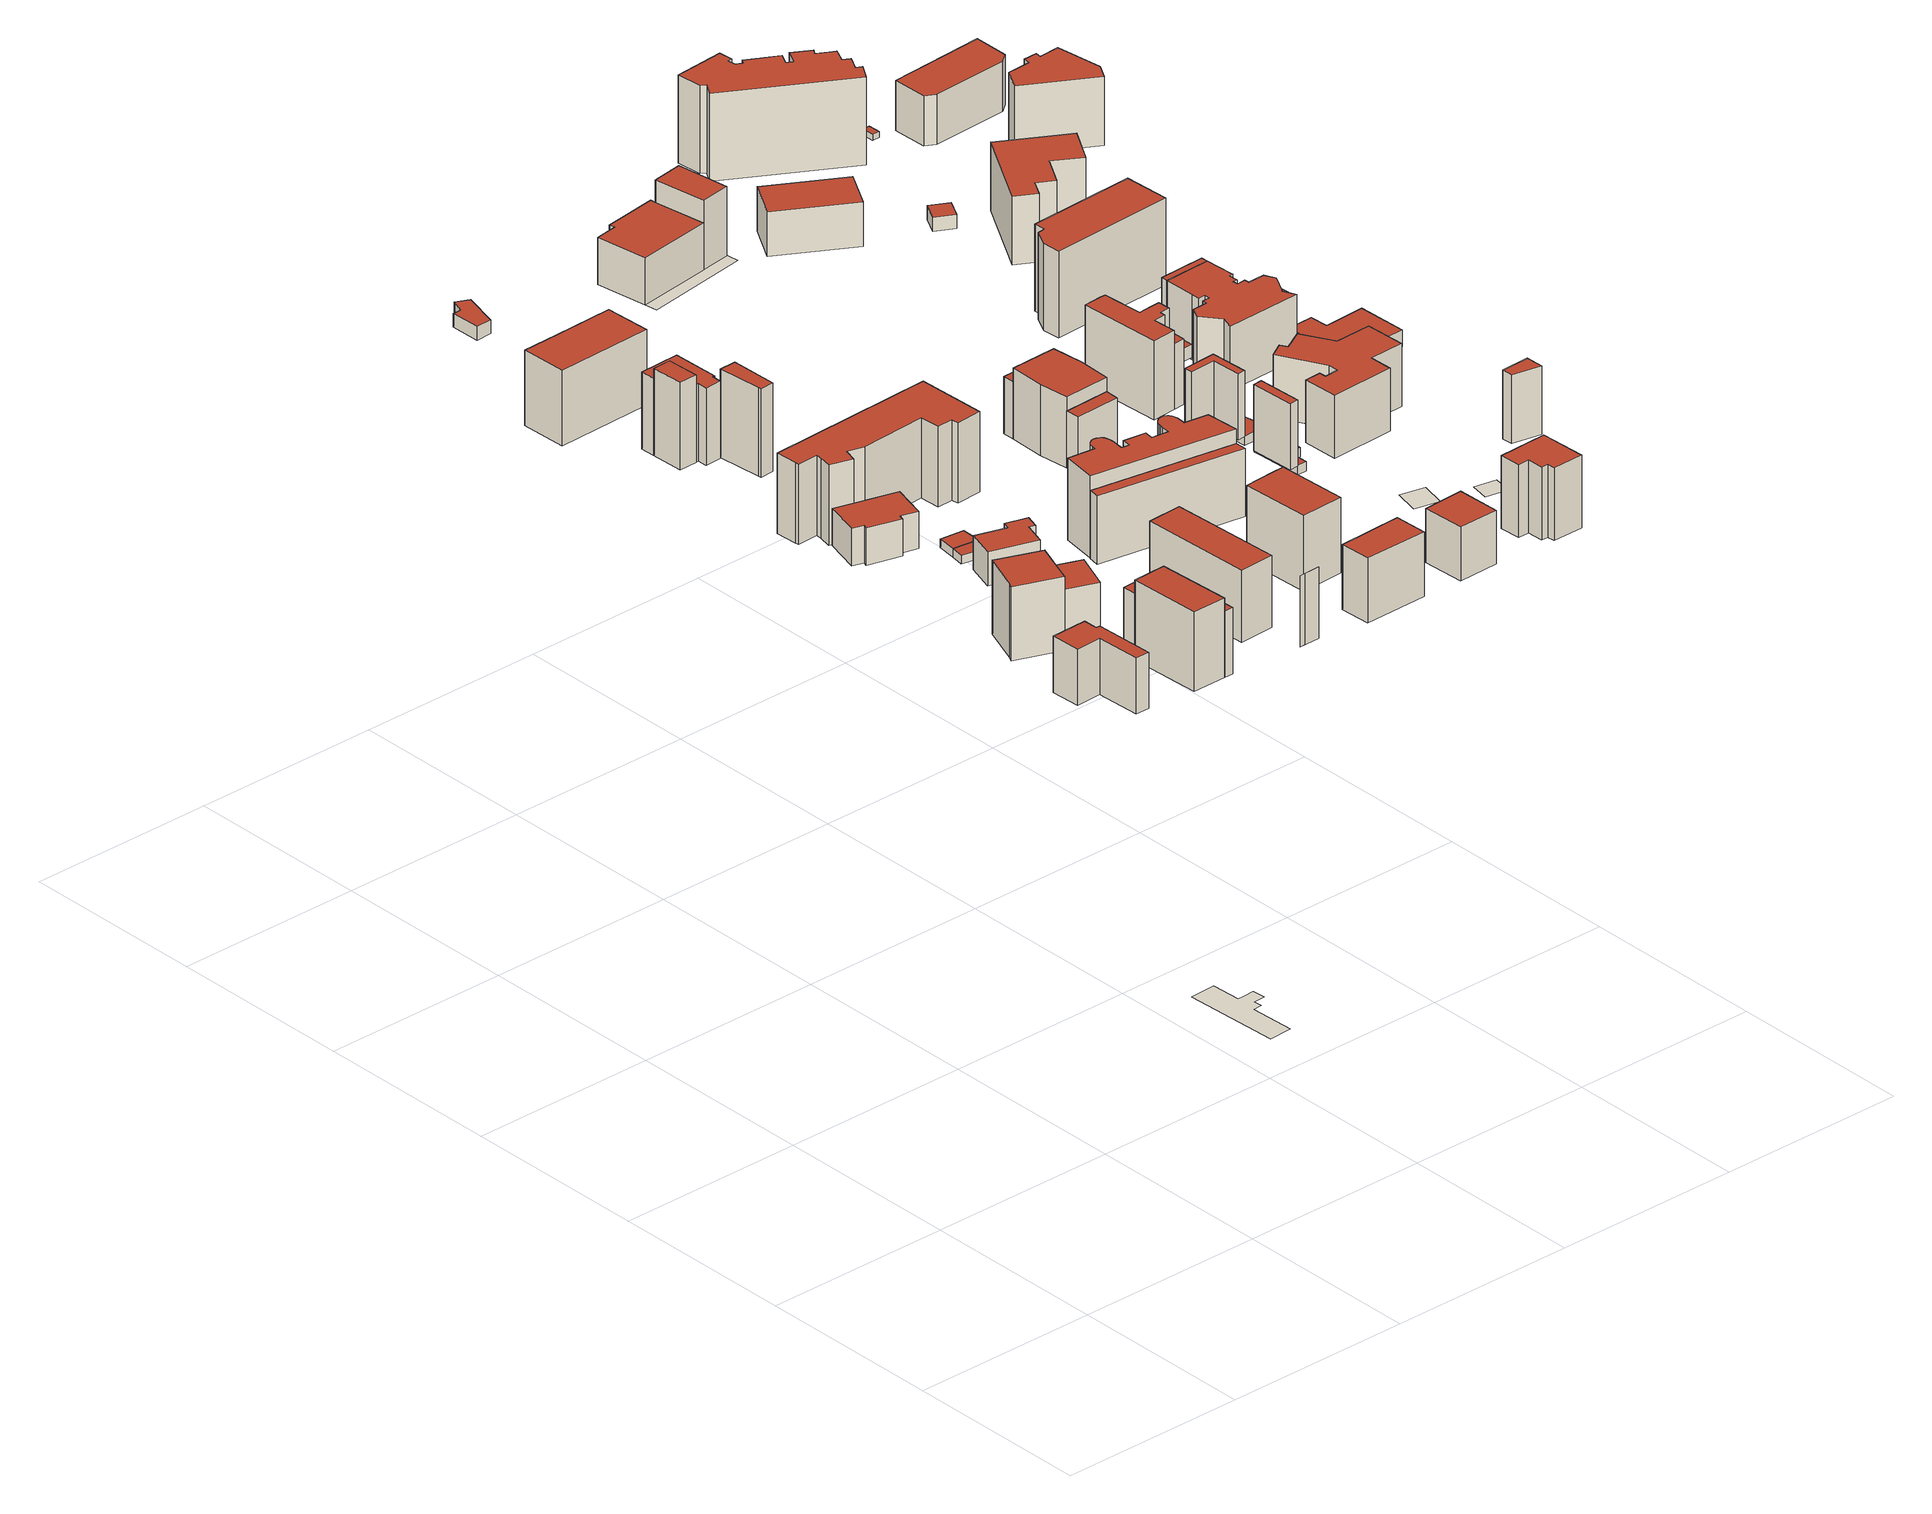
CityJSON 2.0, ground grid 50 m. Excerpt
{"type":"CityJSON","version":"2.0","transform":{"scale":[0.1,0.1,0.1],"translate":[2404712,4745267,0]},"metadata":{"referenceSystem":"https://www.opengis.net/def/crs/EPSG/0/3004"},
"CityObjects":{
"building1":{"type":"Building","attributes":{"ELEVATION":152.48,"GRONDA":167.27,"PIEDE":152.48,"ALTEZZA":14.79,"VOLUME":5658.8},"geometry":[{"type":"Solid","lod":"2","boundaries":[[[[0,1,2,3,4,5,6,7]],[[0,7,8,9]],[[7,6,10,8]],[[6,5,11,10]],[[5,4,12,11]],[[4,3,13,12]],[[3,2,14,13]],[[2,1,15,14]],[[1,0,9,15]],[[9,8,10,11,12,13,14,15]]]],"semantics":{"surfaces":[{"type":"GroundSurface"},{"type":"WallSurface","hasWindows":0},{"type":"WallSurface","hasWindows":1},{"type":"RoofSurface"}],"values":[[0,1,1,1,1,2,1,2,2,3]]}}]},
"building2":{"type":"Building","attributes":{"ELEVATION":149.75,"GRONDA":169.3,"PIEDE":149.76,"ALTEZZA":19.54,"VOLUME":3120.59},"geometry":[{"type":"Solid","lod":"2","boundaries":[[[[16,17,18,19,20,21]],[[16,21,22,23]],[[21,20,24,22]],[[20,19,25,24]],[[19,18,26,25]],[[18,17,27,26]],[[17,16,23,27]],[[23,22,24,25,26,27]]]],"semantics":{"surfaces":[{"type":"GroundSurface"},{"type":"WallSurface","hasWindows":1},{"type":"WallSurface","hasWindows":0},{"type":"RoofSurface"}],"values":[[0,1,2,2,2,1,2,3]]}}]},
"building3":{"type":"Building","attributes":{"ELEVATION":151.45,"GRONDA":172.36,"PIEDE":151.45,"ALTEZZA":20.91,"VOLUME":7300.32},"geometry":[{"type":"Solid","lod":"2","boundaries":[[[[28,29,30,31]],[[28,31,32,33]],[[31,30,34,32]],[[30,29,35,34]],[[29,28,33,35]],[[33,32,34,35]]]],"semantics":{"surfaces":[{"type":"GroundSurface"},{"type":"WallSurface","hasWindows":1},{"type":"WallSurface","hasWindows":0},{"type":"RoofSurface"}],"values":[[0,1,2,2,2,3]]}}]},
"building4":{"type":"Building","attributes":{"ELEVATION":151.45,"GRONDA":168.86,"PIEDE":151.45,"ALTEZZA":17.41,"VOLUME":2535.2},"geometry":[{"type":"Solid","lod":"2","boundaries":[[[[28,31,30,36,37,38]],[[28,38,39,40]],[[38,37,41,39]],[[37,36,42,41]],[[36,30,43,42]],[[30,31,44,43]],[[31,28,40,44]],[[40,39,41,42,43,44]]]],"semantics":{"surfaces":[{"type":"GroundSurface"},{"type":"WallSurface","hasWindows":0},{"type":"WallSurface","hasWindows":1},{"type":"RoofSurface"}],"values":[[0,1,2,2,2,2,2,3]]}}]},
"building5":{"type":"Building","attributes":{"ELEVATION":149.59,"GRONDA":164.83,"PIEDE":149.59,"ALTEZZA":15.24,"VOLUME":1539.15},"geometry":[{"type":"Solid","lod":"2","boundaries":[[[[45,46,47,48]],[[45,48,49,50]],[[48,47,51,49]],[[47,46,52,51]],[[46,45,50,52]],[[50,49,51,52]]]],"semantics":{"surfaces":[{"type":"GroundSurface"},{"type":"WallSurface","hasWindows":1},{"type":"WallSurface","hasWindows":0},{"type":"RoofSurface"}],"values":[[0,1,2,1,2,3]]}}]},
"building6":{"type":"Building","attributes":{"ELEVATION":149.97,"GRONDA":159.8,"PIEDE":149.97,"ALTEZZA":9.83,"VOLUME":1765.43},"geometry":[{"type":"Solid","lod":"2","boundaries":[[[[53,54,55,56,57,58,59,60]],[[53,60,61,62]],[[60,59,63,61]],[[59,58,64,63]],[[58,57,65,64]],[[57,56,66,65]],[[56,55,67,66]],[[55,54,68,67]],[[54,53,62,68]],[[62,61,63,64,65,66,67,68]]]],"semantics":{"surfaces":[{"type":"GroundSurface"},{"type":"WallSurface","hasWindows":0},{"type":"WallSurface","hasWindows":1},{"type":"RoofSurface"}],"values":[[0,1,2,2,1,1,1,1,1,3]]}}]},
"building7":{"type":"Building","attributes":{"ELEVATION":149.91,"GRONDA":158.88,"PIEDE":149.91,"ALTEZZA":8.97,"VOLUME":1058},"geometry":[{"type":"Solid","lod":"2","boundaries":[[[[69,70,71,72,73,74,75,76]],[[69,76,77,78]],[[76,75,79,77]],[[75,74,80,79]],[[74,73,81,80]],[[73,72,82,81]],[[72,71,83,82]],[[71,70,84,83]],[[70,69,78,84]],[[78,77,79,80,81,82,83,84]]]],"semantics":{"surfaces":[{"type":"GroundSurface"},{"type":"WallSurface","hasWindows":0},{"type":"WallSurface","hasWindows":1},{"type":"RoofSurface"}],"values":[[0,1,2,2,2,2,1,2,2,3]]}}]},
"building8":{"type":"Building","attributes":{"ELEVATION":150.03,"GRONDA":152.23,"PIEDE":150.03,"ALTEZZA":2.2,"VOLUME":77.9},"geometry":[{"type":"Solid","lod":"2","boundaries":[[[[85,86,87,88]],[[85,88,89,90]],[[88,87,91,89]],[[87,86,92,91]],[[86,85,90,92]],[[90,89,91,92]]]],"semantics":{"surfaces":[{"type":"GroundSurface"},{"type":"WallSurface","hasWindows":0},{"type":"RoofSurface"}],"values":[[0,1,1,1,1,2]]}}]},
"building9":{"type":"Building","attributes":{"ELEVATION":149.98,"GRONDA":152.24,"PIEDE":149.98,"ALTEZZA":2.26,"VOLUME":123.19},"geometry":[{"type":"Solid","lod":"2","boundaries":[[[[85,93,94,95,86]],[[85,86,92,90]],[[86,95,96,92]],[[95,94,97,96]],[[94,93,98,97]],[[93,85,90,98]],[[90,92,96,97,98]]]],"semantics":{"surfaces":[{"type":"GroundSurface"},{"type":"WallSurface","hasWindows":0},{"type":"WallSurface","hasWindows":1},{"type":"RoofSurface"}],"values":[[0,1,1,2,1,2,3]]}}]},
"building10":{"type":"Building","attributes":{"ELEVATION":149.06,"GRONDA":172.13,"PIEDE":149.06,"ALTEZZA":23.07,"VOLUME":976.25},"geometry":[{"type":"Solid","lod":"2","boundaries":[[[[99,100,101,102]],[[101,103,104,102]],[[100,99,105,106]],[[100,106,103,101]],[[106,105,104,103]],[[105,99,102,104]]]],"semantics":{"surfaces":[{"type":"WallSurface","hasWindows":1},{"type":"RoofSurface"},{"type":"GroundSurface"},{"type":"WallSurface","hasWindows":0}],"values":[[0,1,2,3,3,0]]}}]},
"building11":{"type":"Building","attributes":{"ELEVATION":149.06,"GRONDA":169.49,"PIEDE":149.06,"ALTEZZA":20.43,"VOLUME":2127.67},"geometry":[{"type":"Solid","lod":"2","boundaries":[[[[107,108,109,100,106,105,110,111,112,113]],[[107,113,114,115]],[[113,112,116,114]],[[112,111,117,116]],[[111,110,118,117]],[[110,105,119,118]],[[105,106,120,119]],[[106,100,121,120]],[[100,109,122,121]],[[109,108,123,122]],[[108,107,115,123]],[[115,114,116,117,118,119,120,121,122,123]]]],"semantics":{"surfaces":[{"type":"GroundSurface"},{"type":"WallSurface","hasWindows":0},{"type":"WallSurface","hasWindows":1},{"type":"RoofSurface"}],"values":[[0,1,2,1,1,2,1,2,1,1,1,3]]}}]},
"building12":{"type":"Building","attributes":{"ELEVATION":150.26,"GRONDA":169.12,"PIEDE":150.26,"ALTEZZA":18.86,"VOLUME":4435.68},"geometry":[{"type":"Solid","lod":"2","boundaries":[[[[124,125,126]],[[124,126,127,128]],[[126,125,129,127]],[[125,124,128,129]],[[128,127,129]]]],"semantics":{"surfaces":[{"type":"GroundSurface"},{"type":"WallSurface","hasWindows":0},{"type":"RoofSurface"}],"values":[[0,1,1,1,2]]}}]},
"building13":{"type":"Building","attributes":{"ELEVATION":148.53,"GRONDA":169.74,"PIEDE":148.53,"ALTEZZA":21.21,"VOLUME":12353.95},"geometry":[{"type":"Solid","lod":"2","boundaries":[[[[130,131,132,133,134,135,136,137,138,139,140,141,142,143,144]],[[130,144,145,146]],[[144,143,147,145]],[[143,142,148,147]],[[142,141,149,148]],[[141,140,150,149]],[[140,139,151,150]],[[139,138,152,151]],[[138,137,153,152]],[[137,136,154,153]],[[136,135,155,154]],[[135,134,156,155]],[[134,133,157,156]],[[133,132,158,157]],[[132,131,159,158]],[[131,130,146,159]],[[146,145,147,148,149,150,151,152,153,154,155,156,157,158,159]]]],"semantics":{"surfaces":[{"type":"GroundSurface"},{"type":"WallSurface","hasWindows":1},{"type":"WallSurface","hasWindows":0},{"type":"RoofSurface"}],"values":[[0,1,1,1,2,1,1,2,2,2,2,1,1,2,2,2,3]]}}]},
"building14":{"type":"Building","attributes":{"ELEVATION":149.26,"GRONDA":172.67,"PIEDE":149.26,"ALTEZZA":23.41,"VOLUME":1198.62},"geometry":[{"type":"Solid","lod":"2","boundaries":[[[[160,161,162,163,164]],[[160,164,165,166]],[[164,163,167,165]],[[163,162,168,167]],[[162,161,169,168]],[[161,160,166,169]],[[166,165,167,168,169]]]],"semantics":{"surfaces":[{"type":"GroundSurface"},{"type":"WallSurface","hasWindows":0},{"type":"WallSurface","hasWindows":1},{"type":"RoofSurface"}],"values":[[0,1,2,1,1,2,3]]}}]},
"building15":{"type":"Building","attributes":{"ELEVATION":148.57,"GRONDA":168.53,"PIEDE":148.57,"ALTEZZA":19.96,"VOLUME":6416.9},"geometry":[{"type":"Solid","lod":"2","boundaries":[[[[170,171,172,173,174]],[[170,174,175,176]],[[174,173,177,175]],[[173,172,178,177]],[[172,171,179,178]],[[171,170,176,179]],[[176,175,177,178,179]]]],"semantics":{"surfaces":[{"type":"GroundSurface"},{"type":"WallSurface","hasWindows":0},{"type":"WallSurface","hasWindows":1},{"type":"RoofSurface"}],"values":[[0,1,2,2,2,1,3]]}}]},
"building16":{"type":"Building","attributes":{"ELEVATION":148.82,"GRONDA":167.79,"PIEDE":148.82,"ALTEZZA":18.97,"VOLUME":5379.44},"geometry":[{"type":"Solid","lod":"2","boundaries":[[[[180,181,182,183]],[[180,183,184,185]],[[183,182,186,184]],[[182,181,187,186]],[[181,180,185,187]],[[185,184,186,187]]]],"semantics":{"surfaces":[{"type":"GroundSurface"},{"type":"WallSurface","hasWindows":0},{"type":"WallSurface","hasWindows":1},{"type":"RoofSurface"}],"values":[[0,1,1,2,2,3]]}}]},
"building17":{"type":"Building","attributes":{"ELEVATION":149.47,"GRONDA":151.85,"PIEDE":149.47,"ALTEZZA":2.38,"VOLUME":48},"geometry":[{"type":"Solid","lod":"2","boundaries":[[[[188,189,190,191]],[[188,191,192,193]],[[191,190,194,192]],[[190,189,195,194]],[[189,188,193,195]],[[193,192,194,195]]]],"semantics":{"surfaces":[{"type":"GroundSurface"},{"type":"WallSurface","hasWindows":1},{"type":"WallSurface","hasWindows":0},{"type":"RoofSurface"}],"values":[[0,1,2,1,1,3]]}}]},
"building18":{"type":"Building","attributes":{"ELEVATION":148.42,"GRONDA":151.96,"PIEDE":148.42,"ALTEZZA":3.54,"VOLUME":190.36},"geometry":[{"type":"Solid","lod":"2","boundaries":[[[[196,197,198,199]],[[200,201,202,197,196,203]],[[200,203,204,205]],[[203,196,199,204]],[[197,202,206,198]],[[202,201,207,206]],[[201,200,205,207]],[[205,204,199,198,206,207]]]],"semantics":{"surfaces":[{"type":"WallSurface","hasWindows":0},{"type":"GroundSurface"},{"type":"WallSurface","hasWindows":1},{"type":"RoofSurface"}],"values":[[0,1,0,2,0,0,0,3]]}}]},
"building19":{"type":"Building","attributes":{"ELEVATION":147.9,"GRONDA":165.88,"PIEDE":147.9,"ALTEZZA":17.98,"VOLUME":2097.85},"geometry":[{"type":"Solid","lod":"2","boundaries":[[[[208,209,210,211]],[[208,211,212,213]],[[211,210,214,212]],[[210,209,215,214]],[[209,208,213,215]],[[213,212,214,215]]]],"semantics":{"surfaces":[{"type":"GroundSurface"},{"type":"WallSurface","hasWindows":0},{"type":"WallSurface","hasWindows":1},{"type":"RoofSurface"}],"values":[[0,1,2,2,1,3]]}}]},
"building20":{"type":"Building","attributes":{"ELEVATION":148.51,"GRONDA":165.62,"PIEDE":148.51,"ALTEZZA":17.11,"VOLUME":2824.08},"geometry":[{"type":"Solid","lod":"2","boundaries":[[[[216,217,218,219]],[[216,219,220,221]],[[219,218,222,220]],[[218,217,223,222]],[[217,216,221,223]],[[221,220,222,223]]]],"semantics":{"surfaces":[{"type":"GroundSurface"},{"type":"WallSurface","hasWindows":1},{"type":"WallSurface","hasWindows":0},{"type":"RoofSurface"}],"values":[[0,1,1,1,2,3]]}}]},
"building21":{"type":"Building","attributes":{"ELEVATION":148.1,"GRONDA":169.74,"PIEDE":148.1,"ALTEZZA":21.64,"VOLUME":8080.62},"geometry":[{"type":"Solid","lod":"2","boundaries":[[[[224,225,226,227,228,229,230,231,232,233,234,235,236,237,238,239,240,241,242,243,244,245,246,247,248,249,250,251,252,253,254,255,256,257,258,259,260]],[[224,260,261,262]],[[260,259,263,261]],[[259,258,264,263]],[[258,257,265,264]],[[257,256,266,265]],[[256,255,267,266]],[[255,254,268,267]],[[254,253,269,268]],[[253,252,270,269]],[[252,251,271,270]],[[251,250,272,271]],[[250,249,273,272]],[[249,248,274,273]],[[248,247,275,274]],[[247,246,276,275]],[[246,245,277,276]],[[245,244,278,277]],[[244,243,279,278]],[[243,242,280,279]],[[242,241,281,280]],[[241,240,282,281]],[[240,239,283,282]],[[239,238,284,283]],[[238,237,285,284]],[[237,236,286,285]],[[236,235,287,286]],[[235,234,288,287]],[[234,233,289,288]],[[233,232,290,289]],[[232,231,291,290]],[[231,230,292,291]],[[230,229,293,292]],[[229,228,294,293]],[[228,227,295,294]],[[227,226,296,295]],[[226,225,297,296]],[[225,224,262,297]],[[262,261,263,264,265,266,267,268,269,270,271,272,273,274,275,276,277,278,279,280,281,282,283,284,285,286,287,288,289,290,291,292,293,294,295,296,297]]]],"semantics":{"surfaces":[{"type":"GroundSurface"},{"type":"WallSurface","hasWindows":1},{"type":"WallSurface","hasWindows":0},{"type":"RoofSurface"}],"values":[[0,1,1,1,1,1,2,1,1,2,1,1,1,1,1,2,1,2,2,2,2,2,2,1,2,2,2,1,1,1,1,2,2,2,1,2,1,1,3]]}}]},
"building22":{"type":"Building","attributes":{"ELEVATION":147.88,"GRONDA":167.89,"PIEDE":147.88,"ALTEZZA":20.01,"VOLUME":4345.88},"geometry":[{"type":"Solid","lod":"2","boundaries":[[[[298,299,300,301,302]],[[298,302,303,304]],[[302,301,305,303]],[[301,300,306,305]],[[300,299,307,306]],[[299,298,304,307]],[[304,303,305,306,307]]]],"semantics":{"surfaces":[{"type":"GroundSurface"},{"type":"WallSurface","hasWindows":0},{"type":"WallSurface","hasWindows":1},{"type":"RoofSurface"}],"values":[[0,1,1,2,2,1,3]]}}]},
"building23":{"type":"Building","attributes":{"ELEVATION":148.1,"GRONDA":151.98,"PIEDE":148.1,"ALTEZZA":3.88,"VOLUME":198.96},"geometry":[{"type":"Solid","lod":"2","boundaries":[[[[239,238,237,236,235,234,233,232,231,230,229,228,227,226,225,224]],[[239,224,308,309]],[[224,225,310,308]],[[225,226,311,310]],[[226,227,312,311]],[[227,228,313,312]],[[228,229,314,313]],[[229,230,315,314]],[[230,231,316,315]],[[231,232,317,316]],[[232,233,318,317]],[[233,234,319,318]],[[234,235,320,319]],[[235,236,321,320]],[[236,237,322,321]],[[237,238,323,322]],[[238,239,309,323]],[[309,308,310,311,312,313,314,315,316,317,318,319,320,321,322,323]]]],"semantics":{"surfaces":[{"type":"GroundSurface"},{"type":"WallSurface","hasWindows":1},{"type":"WallSurface","hasWindows":0},{"type":"RoofSurface"}],"values":[[0,1,2,1,1,1,1,1,2,2,2,2,1,2,2,1,2,3]]}}]},
"building24":{"type":"Building","attributes":{"ELEVATION":148.13,"GRONDA":163.07,"PIEDE":148.13,"ALTEZZA":14.94,"VOLUME":684.91},"geometry":[{"type":"Solid","lod":"2","boundaries":[[[[324,325,326,327]],[[324,327,328,329]],[[327,326,330,328]],[[326,325,331,330]],[[325,324,329,331]],[[329,328,330,331]]]],"semantics":{"surfaces":[{"type":"GroundSurface"},{"type":"WallSurface","hasWindows":1},{"type":"WallSurface","hasWindows":0},{"type":"RoofSurface"}],"values":[[0,1,1,2,1,3]]}}]},
"building25":{"type":"Building","attributes":{"ELEVATION":148.13,"GRONDA":166.82,"PIEDE":148.13,"ALTEZZA":18.69,"VOLUME":4308.02},"geometry":[{"type":"Solid","lod":"2","boundaries":[[[[325,324,332,333,334,335]],[[325,335,336,337]],[[335,334,338,336]],[[334,333,339,338]],[[333,332,340,339]],[[332,324,341,340]],[[324,325,337,341]],[[337,336,338,339,340,341]]]],"semantics":{"surfaces":[{"type":"GroundSurface"},{"type":"WallSurface","hasWindows":0},{"type":"WallSurface","hasWindows":1},{"type":"RoofSurface"}],"values":[[0,1,1,1,2,1,2,3]]}}]},
"building26":{"type":"Building","attributes":{"ELEVATION":148.31,"GRONDA":162.47,"PIEDE":148.31,"ALTEZZA":14.16,"VOLUME":3636.53},"geometry":[{"type":"Solid","lod":"2","boundaries":[[[[342,343,344,345]],[[342,345,346,347]],[[345,344,348,346]],[[344,343,349,348]],[[343,342,347,349]],[[347,346,348,349]]]],"semantics":{"surfaces":[{"type":"GroundSurface"},{"type":"WallSurface","hasWindows":0},{"type":"WallSurface","hasWindows":1},{"type":"RoofSurface"}],"values":[[0,1,2,2,2,3]]}}]},
"building27":{"type":"Building","attributes":{"ELEVATION":148.13,"GRONDA":163.1,"PIEDE":148.13,"ALTEZZA":14.97,"VOLUME":607.28},"geometry":[{"type":"Solid","lod":"2","boundaries":[[[[334,333,350,351]],[[334,351,352,353]],[[351,350,354,352]],[[350,333,355,354]],[[333,334,353,355]],[[353,352,354,355]]]],"semantics":{"surfaces":[{"type":"GroundSurface"},{"type":"WallSurface","hasWindows":1},{"type":"WallSurface","hasWindows":0},{"type":"RoofSurface"}],"values":[[0,1,2,1,1,3]]}}]},
"building28":{"type":"Building","attributes":{"ELEVATION":149.09,"GRONDA":161.54,"PIEDE":149.1,"ALTEZZA":12.44,"VOLUME":3835.74},"geometry":[{"type":"Solid","lod":"2","boundaries":[[[[356,357,358,359,360,361,362]],[[356,362,363,364]],[[362,361,365,363]],[[361,360,366,365]],[[360,359,367,366]],[[359,358,368,367]],[[358,357,369,368]],[[357,356,364,369]],[[364,363,365,366,367,368,369]]]],"semantics":{"surfaces":[{"type":"GroundSurface"},{"type":"WallSurface","hasWindows":1},{"type":"WallSurface","hasWindows":0},{"type":"RoofSurface"}],"values":[[0,1,2,2,1,2,1,1,3]]}}]},
"building29":{"type":"Building","attributes":{"ELEVATION":149.1,"GRONDA":0,"PIEDE":149.1,"ALTEZZA":0,"VOLUME":0},"geometry":[{"type":"MultiSurface","lod":"0","boundaries":[[[358,370,371,372,373,357]]]}]},
"building30":{"type":"Building","attributes":{"ELEVATION":151.89,"GRONDA":0,"PIEDE":151.89,"ALTEZZA":0,"VOLUME":0},"geometry":[{"type":"MultiSurface","lod":"0","boundaries":[[[374,375,376,377]]]}]},
"building31":{"type":"Building","attributes":{"ELEVATION":0,"GRONDA":0,"PIEDE":0,"ALTEZZA":0,"VOLUME":0},"geometry":[{"type":"MultiSurface","lod":"0","boundaries":[[[378,379,380,381,382,383,384,385,386,387,388]]]}]},
"building32":{"type":"Building","attributes":{"ELEVATION":147.1,"GRONDA":149.77,"PIEDE":147.1,"ALTEZZA":2.67,"VOLUME":102.13},"geometry":[{"type":"Solid","lod":"2","boundaries":[[[[389,390,391,392]],[[389,392,393,394]],[[392,391,395,393]],[[391,390,396,395]],[[390,389,394,396]],[[394,393,395,396]]]],"semantics":{"surfaces":[{"type":"GroundSurface"},{"type":"WallSurface","hasWindows":1},{"type":"RoofSurface"}],"values":[[0,1,1,1,1,2]]}}]},
"building33":{"type":"Building","attributes":{"ELEVATION":147.55,"GRONDA":165.02,"PIEDE":147.55,"ALTEZZA":17.47,"VOLUME":521.97},"geometry":[{"type":"Solid","lod":"2","boundaries":[[[[397,398,399,400]],[[397,400,401,402]],[[400,399,403,401]],[[399,398,404,403]],[[398,397,402,404]],[[402,401,403,404]]]],"semantics":{"surfaces":[{"type":"GroundSurface"},{"type":"WallSurface","hasWindows":1},{"type":"WallSurface","hasWindows":0},{"type":"RoofSurface"}],"values":[[0,1,2,1,2,3]]}}]},
"building34":{"type":"Building","attributes":{"ELEVATION":147.55,"GRONDA":165.01,"PIEDE":147.55,"ALTEZZA":17.46,"VOLUME":636.63},"geometry":[{"type":"Solid","lod":"2","boundaries":[[[[405,406,407,408,409,410]],[[405,410,411,412]],[[410,409,413,411]],[[409,408,414,413]],[[408,407,415,414]],[[407,406,416,415]],[[406,405,412,416]],[[412,411,413,414,415,416]]]],"semantics":{"surfaces":[{"type":"GroundSurface"},{"type":"WallSurface","hasWindows":1},{"type":"WallSurface","hasWindows":0},{"type":"RoofSurface"}],"values":[[0,1,2,1,2,1,2,3]]}}]},
"building35":{"type":"Building","attributes":{"ELEVATION":147.49,"GRONDA":166.66,"PIEDE":147.49,"ALTEZZA":19.17,"VOLUME":5723.31},"geometry":[{"type":"Solid","lod":"2","boundaries":[[[[417,418,419,420]],[[418,421,422,419]],[[421,423,424,422]],[[423,425,426,424]],[[427,425,423,421,418,417,428,429]],[[427,429,430,431]],[[429,428,432,430]],[[428,417,420,432]],[[425,427,431,426]],[[431,430,432,420,419,422,424,426]]]],"semantics":{"surfaces":[{"type":"WallSurface","hasWindows":1},{"type":"WallSurface","hasWindows":0},{"type":"GroundSurface"},{"type":"RoofSurface"}],"values":[[0,1,0,0,2,0,0,1,0,3]]}}]},
"building36":{"type":"Building","attributes":{"ELEVATION":148.62,"GRONDA":167.44,"PIEDE":148.62,"ALTEZZA":18.82,"VOLUME":2181.68},"geometry":[{"type":"Solid","lod":"2","boundaries":[[[[433,434,435,436]],[[433,436,437,438]],[[436,435,439,437]],[[435,434,440,439]],[[434,433,438,440]],[[438,437,439,440]]]],"semantics":{"surfaces":[{"type":"GroundSurface"},{"type":"WallSurface","hasWindows":0},{"type":"WallSurface","hasWindows":1},{"type":"RoofSurface"}],"values":[[0,1,1,2,1,3]]}}]},
"building37":{"type":"Building","attributes":{"ELEVATION":145.15,"GRONDA":147.72,"PIEDE":145.15,"ALTEZZA":2.57,"VOLUME":357.82},"geometry":[{"type":"Solid","lod":"2","boundaries":[[[[441,442,443,444,445,446,447,448,449,450,451,452]],[[441,452,453,454]],[[452,451,455,453]],[[451,450,456,455]],[[450,449,457,456]],[[449,448,458,457]],[[448,447,459,458]],[[447,446,460,459]],[[446,445,461,460]],[[445,444,462,461]],[[444,443,463,462]],[[443,442,464,463]],[[442,441,454,464]],[[454,453,455,456,457,458,459,460,461,462,463,464]]]],"semantics":{"surfaces":[{"type":"GroundSurface"},{"type":"WallSurface","hasWindows":0},{"type":"WallSurface","hasWindows":1},{"type":"RoofSurface"}],"values":[[0,1,1,1,1,1,1,2,2,2,1,2,1,3]]}}]},
"building38":{"type":"Building","attributes":{"ELEVATION":147.4,"GRONDA":168.28,"PIEDE":147.4,"ALTEZZA":20.88,"VOLUME":3530.97},"geometry":[{"type":"Solid","lod":"2","boundaries":[[[[465,466,467,468]],[[466,469,470,467]],[[469,471,472,470]],[[471,473,474,472]],[[475,476,477,478,479,480,481,473,471,469,466,465]],[[475,465,468,482]],[[473,481,483,474]],[[481,480,484,483]],[[480,479,485,484]],[[479,478,486,485]],[[478,477,487,486]],[[477,476,488,487]],[[476,475,482,488]],[[482,468,467,470,472,474,483,484,485,486,487,488]]]],"semantics":{"surfaces":[{"type":"WallSurface","hasWindows":1},{"type":"WallSurface","hasWindows":0},{"type":"GroundSurface"},{"type":"RoofSurface"}],"values":[[0,1,0,0,2,0,0,1,0,0,0,1,0,3]]}}]},
"building39":{"type":"Building","attributes":{"ELEVATION":147.4,"GRONDA":164.79,"PIEDE":147.4,"ALTEZZA":17.39,"VOLUME":350.76},"geometry":[{"type":"Solid","lod":"2","boundaries":[[[[481,480,479,489]],[[481,489,490,491]],[[489,479,492,490]],[[479,480,493,492]],[[480,481,491,493]],[[491,490,492,493]]]],"semantics":{"surfaces":[{"type":"GroundSurface"},{"type":"WallSurface","hasWindows":1},{"type":"WallSurface","hasWindows":0},{"type":"RoofSurface"}],"values":[[0,1,2,2,2,3]]}}]},
"building40":{"type":"Building","attributes":{"ELEVATION":147.4,"GRONDA":164.77,"PIEDE":147.4,"ALTEZZA":17.37,"VOLUME":774.38},"geometry":[{"type":"Solid","lod":"2","boundaries":[[[[475,465,466,469,494,495,496,497]],[[475,497,498,499]],[[497,496,500,498]],[[496,495,501,500]],[[495,494,502,501]],[[494,469,503,502]],[[469,466,504,503]],[[466,465,505,504]],[[465,475,499,505]],[[499,498,500,501,502,503,504,505]]]],"semantics":{"surfaces":[{"type":"GroundSurface"},{"type":"WallSurface","hasWindows":0},{"type":"WallSurface","hasWindows":1},{"type":"RoofSurface"}],"values":[[0,1,2,2,2,1,1,2,2,3]]}}]},
"building41":{"type":"Building","attributes":{"ELEVATION":146.53,"GRONDA":0,"PIEDE":146.53,"ALTEZZA":0,"VOLUME":0},"geometry":[{"type":"MultiSurface","lod":"0","boundaries":[[[506,507,508,509]]]}]},
"building42":{"type":"Building","attributes":{"ELEVATION":150.63,"GRONDA":0,"PIEDE":150.63,"ALTEZZA":0,"VOLUME":0},"geometry":[{"type":"MultiSurface","lod":"0","boundaries":[[[510,511,512,513]]]}]},
"building43":{"type":"Building","attributes":{"ELEVATION":146.8,"GRONDA":163.38,"PIEDE":146.8,"ALTEZZA":16.58,"VOLUME":6964.63},"geometry":[{"type":"Solid","lod":"2","boundaries":[[[[514,515,516,517,518,519,520,521,522,523,524,525,526,527,528]],[[514,528,529,530]],[[528,527,531,529]],[[527,526,532,531]],[[526,525,533,532]],[[525,524,534,533]],[[524,523,535,534]],[[523,522,536,535]],[[522,521,537,536]],[[521,520,538,537]],[[520,519,539,538]],[[519,518,540,539]],[[518,517,541,540]],[[517,516,542,541]],[[516,515,543,542]],[[515,514,530,543]],[[530,529,531,532,533,534,535,536,537,538,539,540,541,542,543]]]],"semantics":{"surfaces":[{"type":"GroundSurface"},{"type":"WallSurface","hasWindows":0},{"type":"WallSurface","hasWindows":1},{"type":"RoofSurface"}],"values":[[0,1,1,1,2,2,2,1,2,2,1,1,2,1,2,1,3]]}}]},
"building44":{"type":"Building","attributes":{"ELEVATION":147.79,"GRONDA":151.26,"PIEDE":147.79,"ALTEZZA":3.47,"VOLUME":229.74},"geometry":[{"type":"Solid","lod":"2","boundaries":[[[[544,545,546,547]],[[545,548,549,546]],[[548,545,544,550,551]],[[548,551,552,549]],[[551,550,553,552]],[[550,544,547,553]],[[549,552,553,547,546]]]],"semantics":{"surfaces":[{"type":"WallSurface","hasWindows":0},{"type":"GroundSurface"},{"type":"WallSurface","hasWindows":1},{"type":"RoofSurface"}],"values":[[0,0,1,2,0,0,3]]}}]},
"building45":{"type":"Building","attributes":{"ELEVATION":148.09,"GRONDA":159.79,"PIEDE":148.09,"ALTEZZA":11.7,"VOLUME":2966.75},"geometry":[{"type":"Solid","lod":"2","boundaries":[[[[554,555,556,557]],[[554,557,558,559]],[[557,556,560,558]],[[556,555,561,560]],[[555,554,559,561]],[[559,558,560,561]]]],"semantics":{"surfaces":[{"type":"GroundSurface"},{"type":"WallSurface","hasWindows":0},{"type":"WallSurface","hasWindows":1},{"type":"RoofSurface"}],"values":[[0,1,2,2,2,3]]}}]},
"building46":{"type":"Building","attributes":{"ELEVATION":147.28,"GRONDA":164.4,"PIEDE":147.28,"ALTEZZA":17.12,"VOLUME":6885.26},"geometry":[{"type":"Solid","lod":"2","boundaries":[[[[562,563,564,565,566,567,568,569,570,571,572,573,574,575,576,577,578,579,580,581,582,583,584,585]],[[562,585,586,587]],[[585,584,588,586]],[[584,583,589,588]],[[583,582,590,589]],[[582,581,591,590]],[[581,580,592,591]],[[580,579,593,592]],[[579,578,594,593]],[[578,577,595,594]],[[577,576,596,595]],[[576,575,597,596]],[[575,574,598,597]],[[574,573,599,598]],[[573,572,600,599]],[[572,571,601,600]],[[571,570,602,601]],[[570,569,603,602]],[[569,568,604,603]],[[568,567,605,604]],[[567,566,606,605]],[[566,565,607,606]],[[565,564,608,607]],[[564,563,609,608]],[[563,562,587,609]],[[587,586,588,589,590,591,592,593,594,595,596,597,598,599,600,601,602,603,604,605,606,607,608,609]]]],"semantics":{"surfaces":[{"type":"GroundSurface"},{"type":"WallSurface","hasWindows":1},{"type":"WallSurface","hasWindows":0},{"type":"RoofSurface"}],"values":[[0,1,2,2,1,2,1,2,2,2,2,1,1,2,2,2,1,1,1,1,1,1,1,2,2,3]]}}]},
"building47":{"type":"Building","attributes":{"ELEVATION":150.5,"GRONDA":164.4,"PIEDE":150.5,"ALTEZZA":13.9,"VOLUME":314.97},"geometry":[{"type":"Solid","lod":"2","boundaries":[[[[610,611,612,613]],[[611,614,588,612]],[[614,615,586,588]],[[615,614,611,610]],[[615,610,613,586]],[[586,613,612,588]]]],"semantics":{"surfaces":[{"type":"WallSurface","hasWindows":0},{"type":"GroundSurface"},{"type":"WallSurface","hasWindows":1},{"type":"RoofSurface"}],"values":[[0,0,0,1,2,3]]}}]},
"building48":{"type":"Building","attributes":{"ELEVATION":147.01,"GRONDA":169.9,"PIEDE":147.01,"ALTEZZA":22.89,"VOLUME":9038.43},"geometry":[{"type":"Solid","lod":"2","boundaries":[[[[616,617,618,619,620,621,622]],[[616,622,623,624]],[[622,621,625,623]],[[621,620,626,625]],[[620,619,627,626]],[[619,618,628,627]],[[618,617,629,628]],[[617,616,624,629]],[[624,623,625,626,627,628,629]]]],"semantics":{"surfaces":[{"type":"GroundSurface"},{"type":"WallSurface","hasWindows":1},{"type":"WallSurface","hasWindows":0},{"type":"RoofSurface"}],"values":[[0,1,2,2,1,1,1,1,3]]}}]},
"building49":{"type":"Building","attributes":{"ELEVATION":145.47,"GRONDA":163.65,"PIEDE":145.47,"ALTEZZA":18.18,"VOLUME":527.65},"geometry":[{"type":"Solid","lod":"2","boundaries":[[[[630,631,632,633]],[[630,633,634,635]],[[633,632,636,634]],[[632,631,637,636]],[[631,630,635,637]],[[635,634,636,637]]]],"semantics":{"surfaces":[{"type":"GroundSurface"},{"type":"WallSurface","hasWindows":1},{"type":"WallSurface","hasWindows":0},{"type":"RoofSurface"}],"values":[[0,1,2,2,2,3]]}}]},
"building50":{"type":"Building","attributes":{"ELEVATION":146.68,"GRONDA":151.26,"PIEDE":146.68,"ALTEZZA":4.58,"VOLUME":262.01},"geometry":[{"type":"Solid","lod":"2","boundaries":[[[[638,639,640,641,642]],[[638,642,643,644]],[[642,641,645,643]],[[641,640,646,645]],[[640,639,647,646]],[[639,638,644,647]],[[644,643,645,646,647]]]],"semantics":{"surfaces":[{"type":"GroundSurface"},{"type":"WallSurface","hasWindows":0},{"type":"WallSurface","hasWindows":1},{"type":"RoofSurface"}],"values":[[0,1,2,1,2,2,3]]}}]},
"building51":{"type":"Building","attributes":{"ELEVATION":147.87,"GRONDA":151.6,"PIEDE":147.87,"ALTEZZA":3.73,"VOLUME":113.69},"geometry":[{"type":"Solid","lod":"2","boundaries":[[[[648,649,650,651]],[[648,651,652,653]],[[651,650,654,652]],[[650,649,655,654]],[[649,648,653,655]],[[653,652,654,655]]]],"semantics":{"surfaces":[{"type":"GroundSurface"},{"type":"WallSurface","hasWindows":0},{"type":"WallSurface","hasWindows":1},{"type":"RoofSurface"}],"values":[[0,1,1,2,1,3]]}}]},
"building52":{"type":"Building","attributes":{"ELEVATION":147.55,"GRONDA":170.82,"PIEDE":147.55,"ALTEZZA":23.27,"VOLUME":11249.37},"geometry":[{"type":"Solid","lod":"2","boundaries":[[[[656,657,658,659]],[[657,660,661,658]],[[660,662,663,661]],[[662,664,665,663]],[[666,667,668,669,670,671,664,662,660,657,656,672,673,674,675,676,677,678,679,680,681,682,683]],[[666,683,684,685]],[[683,682,686,684]],[[682,681,687,686]],[[681,680,688,687]],[[680,679,689,688]],[[679,678,690,689]],[[678,677,691,690]],[[677,676,692,691]],[[676,675,693,692]],[[675,674,694,693]],[[674,673,695,694]],[[673,672,696,695]],[[672,656,659,696]],[[664,671,697,665]],[[671,670,698,697]],[[670,669,699,698]],[[669,668,700,699]],[[668,667,701,700]],[[667,666,685,701]],[[685,684,686,687,688,689,690,691,692,693,694,695,696,659,658,661,663,665,697,698,699,700,701]]]],"semantics":{"surfaces":[{"type":"WallSurface","hasWindows":0},{"type":"WallSurface","hasWindows":1},{"type":"GroundSurface"},{"type":"RoofSurface"}],"values":[[0,0,1,1,2,1,1,0,0,0,1,1,0,1,0,0,0,0,0,1,0,1,0,1,3]]}}]},
"building53":{"type":"Building","attributes":{"ELEVATION":151.42,"GRONDA":0,"PIEDE":151.42,"ALTEZZA":0,"VOLUME":0},"geometry":[{"type":"MultiSurface","lod":"0","boundaries":[[[702,703,704,705,706]]]}]},
"building54":{"type":"Building","attributes":{"ELEVATION":146.68,"GRONDA":151.26,"PIEDE":146.68,"ALTEZZA":4.58,"VOLUME":135.4},"geometry":[{"type":"Solid","lod":"2","boundaries":[[[[707,708,709,710]],[[711,712,707,710]],[[712,711,713,714]],[[712,714,708,707]],[[714,713,709,708]],[[713,711,710,709]]]],"semantics":{"surfaces":[{"type":"RoofSurface"},{"type":"WallSurface","hasWindows":0},{"type":"GroundSurface"},{"type":"WallSurface","hasWindows":1}],"values":[[0,1,2,1,1,3]]}}]},
"building55":{"type":"Building","attributes":{"ELEVATION":143.25,"GRONDA":147.76,"PIEDE":143.25,"ALTEZZA":4.51,"VOLUME":1244.7},"geometry":[{"type":"Solid","lod":"2","boundaries":[[[[715,716,717,718,719,720]],[[715,720,721,722]],[[720,719,723,721]],[[719,718,724,723]],[[718,717,725,724]],[[717,716,726,725]],[[716,715,722,726]],[[722,721,723,724,725,726]]]],"semantics":{"surfaces":[{"type":"GroundSurface"},{"type":"WallSurface","hasWindows":1},{"type":"WallSurface","hasWindows":0},{"type":"RoofSurface"}],"values":[[0,1,1,1,2,2,2,3]]}}]},
"building56":{"type":"Building","attributes":{"ELEVATION":146.66,"GRONDA":164.76,"PIEDE":146.66,"ALTEZZA":18.1,"VOLUME":6181.15},"geometry":[{"type":"Solid","lod":"2","boundaries":[[[[727,728,729,730,731,732,733,734]],[[727,734,735,736]],[[734,733,737,735]],[[733,732,738,737]],[[732,731,739,738]],[[731,730,740,739]],[[730,729,741,740]],[[729,728,742,741]],[[728,727,736,742]],[[736,735,737,738,739,740,741,742]]]],"semantics":{"surfaces":[{"type":"GroundSurface"},{"type":"WallSurface","hasWindows":1},{"type":"WallSurface","hasWindows":0},{"type":"RoofSurface"}],"values":[[0,1,1,1,2,2,1,1,2,3]]}}]},
"building57":{"type":"Building","attributes":{"ELEVATION":147.99,"GRONDA":149.6,"PIEDE":147.99,"ALTEZZA":1.61,"VOLUME":10.65},"geometry":[{"type":"Solid","lod":"2","boundaries":[[[[743,744,745,746]],[[743,746,747,748]],[[746,745,749,747]],[[745,744,750,749]],[[744,743,748,750]],[[748,747,749,750]]]],"semantics":{"surfaces":[{"type":"GroundSurface"},{"type":"WallSurface","hasWindows":1},{"type":"WallSurface","hasWindows":0},{"type":"RoofSurface"}],"values":[[0,1,2,1,1,3]]}}]},
"building58":{"type":"Building","attributes":{"ELEVATION":145.85,"GRONDA":159.05,"PIEDE":145.85,"ALTEZZA":13.2,"VOLUME":3766.03},"geometry":[{"type":"Solid","lod":"2","boundaries":[[[[751,752,753,754,755,756]],[[751,756,757,758]],[[756,755,759,757]],[[755,754,760,759]],[[754,753,761,760]],[[753,752,762,761]],[[752,751,758,762]],[[758,757,759,760,761,762]]]],"semantics":{"surfaces":[{"type":"GroundSurface"},{"type":"WallSurface","hasWindows":1},{"type":"WallSurface","hasWindows":0},{"type":"RoofSurface"}],"values":[[0,1,1,1,1,2,1,3]]}}]},
"building59":{"type":"Building","attributes":{"ELEVATION":145.91,"GRONDA":164.1,"PIEDE":145.91,"ALTEZZA":18.19,"VOLUME":3929.75},"geometry":[{"type":"Solid","lod":"2","boundaries":[[[[763,764,765,766,767,768,769,770,771]],[[763,771,772,773]],[[771,770,774,772]],[[770,769,775,774]],[[769,768,776,775]],[[768,767,777,776]],[[767,766,778,777]],[[766,765,779,778]],[[765,764,780,779]],[[764,763,773,780]],[[773,772,774,775,776,777,778,779,780]]]],"semantics":{"surfaces":[{"type":"GroundSurface"},{"type":"WallSurface","hasWindows":1},{"type":"WallSurface","hasWindows":0},{"type":"RoofSurface"}],"values":[[0,1,2,2,2,1,2,1,2,2,3]]}}]}
},
"vertices":[
[151,2,1525],[147,121,1525],[77,118,1525],[75,199,1525],[172,201,1525],[173,163,1525],[184,163,1525],[189,2,1525],[189,2,1673],[151,2,1673],[184,163,1673],[173,163,1673],[172,201,1673],[75,199,1673],[77,118,1673],[147,121,1673],
[290,469,1498],[253,369,1498],[246,352,1498],[126,398,1498],[133,414,1498],[173,515,1498],[173,515,1693],[290,469,1693],[133,414,1693],[126,398,1693],[246,352,1693],[253,369,1693],
[419,2,1514],[327,2,1514],[320,196,1514],[410,199,1514],[410,199,1724],[419,2,1724],[320,196,1724],[327,2,1724],
[319,233,1514],[435,237,1514],[444,2,1514],[444,2,1689],[419,2,1689],[435,237,1689],[319,233,1689],[320,196,1689],[410,199,1689],
[253,369,1496],[290,469,1496],[379,435,1496],[340,335,1496],[340,335,1648],[253,369,1648],[379,435,1648],[290,469,1648],
[323,998,1500],[297,904,1500],[251,916,1500],[247,903,1500],[159,928,1500],[163,939,1500],[133,948,1500],[160,1044,1500],[160,1044,1598],[323,998,1598],[133,948,1598],[163,939,1598],[159,928,1598],[247,903,1598],[251,916,1598],[297,904,1598],
[328,753,1499],[409,727,1499],[416,747,1499],[474,729,1499],[463,693,1499],[447,698,1499],[428,638,1499],[304,678,1499],[304,678,1589],[328,753,1589],[428,638,1589],[447,698,1589],[463,693,1589],[474,729,1589],[416,747,1589],[409,727,1589],
[399,815,1500],[329,825,1500],[337,875,1500],[401,868,1500],[401,868,1522],[399,815,1522],[337,875,1522],[329,825,1522],
[460,808,1500],[449,761,1500],[323,789,1500],[323,789,1522],[449,761,1522],[460,808,1522],
[135,1532,1491],[184,1533,1491],[184,1533,1721],[135,1532,1721],[181,1620,1721],[132,1618,1721],[132,1618,1491],[181,1620,1491],
[236,1509,1491],[191,1507,1491],[191,1534,1491],[131,1658,1491],[239,1661,1491],[242,1535,1491],[236,1535,1491],[236,1535,1695],[236,1509,1695],[242,1535,1695],[239,1661,1695],[131,1658,1695],[132,1618,1695],[181,1620,1695],[184,1533,1695],[191,1534,1695],[191,1507,1695],
[705,2,1503],[648,2,1503],[705,4,1503],[705,4,1691],[705,2,1691],[648,2,1691],
[122,1116,1485],[121,1127,1485],[119,1185,1485],[576,1201,1485],[582,1015,1485],[513,1011,1485],[510,1030,1485],[468,1029,1485],[465,1083,1485],[284,1073,1485],[241,1086,1485],[231,1051,1485],[170,1068,1485],[179,1104,1485],[179,1118,1485],[179,1118,1697],[122,1116,1697],[179,1104,1697],[170,1068,1697],[231,1051,1697],[241,1086,1697],[284,1073,1697],[465,1083,1697],[468,1029,1697],[510,1030,1697],[513,1011,1697],[582,1015,1697],[576,1201,1697],[119,1185,1697],[121,1127,1697],
[247,1382,1493],[246,1392,1493],[236,1509,1493],[281,1510,1493],[284,1385,1493],[284,1385,1727],[247,1382,1727],[281,1510,1727],[236,1509,1727],[246,1392,1727],
[8,1918,1486],[105,1920,1486],[269,1925,1486],[274,1802,1486],[12,1795,1486],[12,1795,1685],[8,1918,1685],[274,1802,1685],[269,1925,1685],[105,1920,1685],
[675,128,1488],[580,124,1488],[569,424,1488],[662,428,1488],[662,428,1678],[675,128,1678],[569,424,1678],[580,124,1678],
[432,1555,1495],[397,1553,1495],[395,1611,1495],[430,1612,1495],[430,1612,1518],[432,1555,1518],[395,1611,1518],[397,1553,1518],
[248,2370,1484],[214,2387,1484],[214,2387,1520],[248,2370,1520],[180,2271,1484],[178,2350,1484],[201,2351,1484],[222,2273,1484],[222,2273,1520],[180,2271,1520],[201,2351,1520],[178,2350,1520],
[964,572,1479],[965,542,1479],[575,609,1479],[580,638,1479],[580,638,1659],[964,572,1659],[575,609,1659],[965,542,1659],
[1025,2,1485],[853,2,1485],[850,84,1485],[1022,90,1485],[1022,90,1656],[1025,2,1656],[850,84,1656],[853,2,1656],
[718,735,1481],[720,728,1481],[720,719,1481],[720,713,1481],[718,703,1481],[716,684,1481],[737,681,1481],[739,704,1481],[800,696,1481],[797,672,1481],[841,666,1481],[844,689,1481],[846,698,1481],[848,705,1481],[851,712,1481],[854,716,1481],[862,722,1481],[870,725,1481],[881,724,1481],[889,718,1481],[894,712,1481],[896,704,1481],[897,696,1481],[895,671,1481],[959,661,1481],[964,572,1481],[580,638,1481],[594,731,1481],[668,721,1481],[669,731,1481],[671,740,1481],[678,748,1481],[685,753,1481],[693,755,1481],[701,753,1481],[711,749,1481],[716,742,1481],[716,742,1697],[718,735,1697],[711,749,1697],[701,753,1697],[693,755,1697],[685,753,1697],[678,748,1697],[671,740,1697],[669,731,1697],[668,721,1697],[594,731,1697],[580,638,1697],[964,572,1697],[959,661,1697],[895,671,1697],[897,696,1697],[896,704,1697],[894,712,1697],[889,718,1697],[881,724,1697],[870,725,1697],[862,722,1697],[854,716,1697],[851,712,1697],[848,705,1697],[846,698,1697],[844,689,1697],[841,666,1697],[797,672,1697],[800,696,1697],[739,704,1697],[737,681,1697],[716,684,1697],[718,703,1697],[720,713,1697],[720,719,1697],[720,728,1697],
[960,213,1479],[844,208,1479],[836,394,1479],[919,398,1479],[952,399,1479],[952,399,1679],[960,213,1679],[919,398,1679],[836,394,1679],[844,208,1679],
[718,735,1520],[854,716,1520],[720,728,1520],[720,719,1520],[720,713,1520],[718,703,1520],[716,684,1520],[737,681,1520],[739,704,1520],[800,696,1520],[797,672,1520],[841,666,1520],[844,689,1520],[846,698,1520],[848,705,1520],[851,712,1520],
[803,968,1481],[929,972,1481],[927,935,1481],[806,931,1481],[806,931,1631],[803,968,1631],[927,935,1631],[929,972,1631],
[795,1049,1481],[798,1144,1481],[923,1146,1481],[932,1061,1481],[932,1061,1668],[929,972,1668],[923,1146,1668],[798,1144,1668],[795,1049,1668],[803,968,1668],
[1244,2,1483],[1135,2,1483],[1130,115,1483],[1240,119,1483],[1240,119,1625],[1244,2,1625],[1130,115,1625],[1135,2,1625],
[799,1176,1481],[919,1179,1481],[919,1179,1631],[923,1146,1631],[799,1176,1631],[798,1144,1631],
[739,2292,1491],[760,2152,1491],[558,2124,1491],[539,2264,1491],[597,2272,1491],[595,2287,1491],[737,2306,1491],[737,2306,1615],[739,2292,1615],[595,2287,1615],[597,2272,1615],[539,2264,1615],[558,2124,1615],[760,2152,1615],
[563,2091,1491],[845,2131,1491],[841,2163,1491],[840,2163,1491],
[1310,315,1519],[1243,331,1519],[1227,263,1519],[1294,248,1519],
[1201,808,0],[1180,807,0],[1177,887,0],[1108,884,0],[1119,628,0],[1180,631,0],[1176,750,0],[1200,751,0],[1199,773,0],[1230,774,0],[1228,810,0],
[1383,165,1471],[1298,165,1471],[1297,209,1471],[1382,210,1471],[1382,210,1498],[1383,165,1498],[1297,209,1498],[1298,165,1498],
[1205,632,1476],[1180,631,1476],[1176,750,1476],[1200,751,1476],[1200,751,1650],[1205,632,1650],[1176,750,1650],[1180,631,1650],
[1201,808,1476],[1180,807,1476],[1177,887,1476],[1108,884,1476],[1107,906,1476],[1197,910,1476],[1197,910,1650],[1201,808,1650],[1107,906,1650],[1108,884,1650],[1177,887,1650],[1180,807,1650],
[1399,66,1475],[1400,23,1475],[1400,23,1667],[1399,66,1667],[1418,23,1475],[1418,23,1667],[1419,2,1475],[1419,2,1667],[1503,2,1475],[1503,2,1667],[1499,126,1475],[1368,65,1475],[1366,122,1475],[1366,122,1667],[1499,126,1667],[1368,65,1667],
[840,2163,1486],[760,2152,1486],[739,2292,1486],[821,2304,1486],[821,2304,1674],[840,2163,1674],[739,2292,1674],[760,2152,1674],
[1205,632,1452],[1200,751,1452],[1199,773,1452],[1230,774,1452],[1228,810,1452],[1201,808,1452],[1197,910,1452],[1252,912,1452],[1262,846,1452],[1262,688,1452],[1229,687,1452],[1231,633,1452],[1231,633,1477],[1205,632,1477],[1229,687,1477],[1262,688,1477],[1262,846,1477],[1252,912,1477],[1197,910,1477],[1201,808,1477],[1228,810,1477],[1230,774,1477],[1199,773,1477],[1200,751,1477],
[1158,1117,1474],[1151,1226,1474],[1151,1226,1683],[1158,1117,1683],[1139,1226,1474],[1139,1226,1683],[1088,1224,1474],[1088,1224,1683],[1099,1001,1474],[1099,1001,1683],[1196,1119,1474],[1219,1120,1474],[1220,1086,1474],[1193,1084,1474],[1193,1070,1474],[1160,1068,1474],[1163,1005,1474],[1196,1119,1683],[1163,1005,1683],[1160,1068,1683],[1193,1070,1683],[1193,1084,1683],[1220,1086,1683],[1219,1120,1683],
[1194,1007,1474],[1194,1007,1648],[1163,1005,1648],[1193,1070,1648],[1160,1068,1648],
[1138,1233,1474],[1186,1235,1474],[1187,1195,1474],[1192,1195,1474],[1192,1195,1648],[1196,1119,1648],[1187,1195,1648],[1186,1235,1648],[1138,1233,1648],[1139,1226,1648],[1151,1226,1648],[1158,1117,1648],
[1511,300,1465],[1451,311,1465],[1442,261,1465],[1502,250,1465],
[1258,1180,1506],[1259,1226,1506],[1231,1225,1506],[1231,1180,1506],
[1416,870,1468],[1462,786,1468],[1559,788,1468],[1563,680,1468],[1470,678,1468],[1471,617,1468],[1298,611,1468],[1295,706,1468],[1338,707,1468],[1339,688,1468],[1376,690,1468],[1376,719,1468],[1314,838,1468],[1352,860,1468],[1363,841,1468],[1363,841,1634],[1416,870,1634],[1352,860,1634],[1314,838,1634],[1376,719,1634],[1376,690,1634],[1339,688,1634],[1338,707,1634],[1295,706,1634],[1298,611,1634],[1471,617,1634],[1470,678,1634],[1563,680,1634],[1559,788,1634],[1462,786,1634],
[1258,1180,1478],[1273,1142,1478],[1273,1142,1513],[1258,1180,1513],[1341,1144,1478],[1341,1144,1513],[1259,1226,1478],[1340,1228,1478],[1340,1228,1513],[1259,1226,1513],
[1166,2099,1481],[1109,2000,1481],[917,2112,1481],[975,2211,1481],[975,2211,1598],[1166,2099,1598],[917,2112,1598],[1109,2000,1598],
[1470,1158,1473],[1471,1150,1473],[1460,1149,1473],[1461,1124,1473],[1449,1124,1473],[1450,1111,1473],[1473,1112,1473],[1474,1099,1473],[1519,1100,1473],[1533,1072,1473],[1504,1019,1473],[1519,987,1473],[1313,983,1473],[1323,1016,1473],[1287,1065,1473],[1300,1094,1473],[1341,1095,1473],[1341,1108,1473],[1361,1108,1473],[1360,1122,1473],[1341,1121,1473],[1341,1144,1473],[1340,1228,1473],[1466,1232,1473],[1466,1232,1644],[1470,1158,1644],[1340,1228,1644],[1341,1144,1644],[1341,1121,1644],[1360,1122,1644],[1361,1108,1644],[1341,1108,1644],[1341,1095,1644],[1300,1094,1644],[1287,1065,1644],[1323,1016,1644],[1313,983,1644],[1519,987,1644],[1504,1019,1644],[1533,1072,1644],[1519,1100,1644],[1474,1099,1644],[1473,1112,1644],[1450,1111,1644],[1449,1124,1644],[1461,1124,1644],[1460,1149,1644],[1471,1150,1644],
[1465,1250,1505],[1340,1246,1505],[1340,1246,1644],[1465,1250,1644],[1340,1228,1505],[1466,1232,1505],
[1519,1432,1470],[1182,1419,1470],[1180,1467,1470],[1203,1511,1470],[1223,1514,1470],[1222,1544,1470],[1513,1554,1470],[1513,1554,1699],[1519,1432,1699],[1222,1544,1699],[1223,1514,1699],[1203,1511,1699],[1180,1467,1699],[1182,1419,1699],
[1732,393,1455],[1655,409,1455],[1653,438,1455],[1730,440,1455],[1730,440,1636],[1732,393,1636],[1653,438,1636],[1655,409,1636],
[1551,1186,1467],[1539,1160,1467],[1470,1158,1467],[1466,1232,1467],[1539,1234,1467],[1539,1234,1513],[1551,1186,1513],[1466,1232,1513],[1470,1158,1513],[1539,1160,1513],
[1347,1968,1479],[1322,1921,1479],[1272,1947,1479],[1298,1995,1479],[1298,1995,1516],[1347,1968,1516],[1272,1947,1516],[1322,1921,1516],
[1046,2451,1476],[1358,2269,1476],[1358,2269,1708],[1046,2451,1708],[1383,2308,1476],[1383,2308,1708],[1368,2317,1476],[1368,2317,1708],[1387,2352,1476],[1387,2352,1708],[1300,2465,1476],[1348,2436,1476],[1341,2424,1476],[1369,2407,1476],[1385,2398,1476],[1368,2363,1476],[1065,2483,1476],[1052,2492,1476],[1047,2559,1476],[1181,2568,1476],[1185,2531,1476],[1173,2530,1476],[1175,2510,1476],[1192,2500,1476],[1198,2511,1476],[1280,2467,1476],[1265,2438,1476],[1281,2429,1476],[1281,2429,1708],[1300,2465,1708],[1265,2438,1708],[1280,2467,1708],[1198,2511,1708],[1192,2500,1708],[1175,2510,1708],[1173,2530,1708],[1185,2531,1708],[1181,2568,1708],[1047,2559,1708],[1052,2492,1708],[1065,2483,1708],[1368,2363,1708],[1385,2398,1708],[1369,2407,1708],[1341,2424,1708],[1348,2436,1708],
[1655,1188,1514],[1652,1238,1514],[1539,1234,1514],[1551,1186,1514],[1586,1187,1514],
[1657,1145,1513],[1655,1188,1513],[1586,1187,1513],[1589,1143,1513],[1589,1143,1467],[1657,1145,1467],[1586,1187,1467],[1655,1188,1467],
[1772,1050,1432],[1777,918,1432],[1593,912,1432],[1591,1094,1432],[1660,1096,1432],[1662,1046,1432],[1662,1046,1478],[1772,1050,1478],[1660,1096,1478],[1591,1094,1478],[1593,912,1478],[1777,918,1478],
[1615,1842,1467],[1560,1749,1467],[1487,1792,1467],[1443,1717,1467],[1399,1742,1467],[1375,1701,1467],[1322,1732,1467],[1444,1942,1467],[1444,1942,1648],[1615,1842,1648],[1322,1732,1648],[1375,1701,1648],[1399,1742,1648],[1443,1717,1648],[1487,1792,1648],[1560,1749,1648],
[1456,2334,1480],[1436,2334,1480],[1435,2367,1480],[1455,2367,1480],[1455,2367,1496],[1456,2334,1496],[1435,2367,1496],[1436,2334,1496],
[1765,2260,1458],[1556,2251,1458],[1530,2266,1458],[1529,2360,1458],[1789,2373,1458],[1789,2279,1458],[1789,2279,1590],[1765,2260,1590],[1789,2373,1590],[1529,2360,1590],[1530,2266,1590],[1556,2251,1590],
[1788,2173,1459],[1787,2157,1459],[1842,2159,1459],[1858,2034,1459],[1835,1994,1459],[1656,2098,1459],[1686,2152,1459],[1749,2154,1459],[1751,2172,1459],[1751,2172,1641],[1788,2173,1641],[1749,2154,1641],[1686,2152,1641],[1656,2098,1641],[1835,1994,1641],[1858,2034,1641],[1842,2159,1641],[1787,2157,1641]
]}
